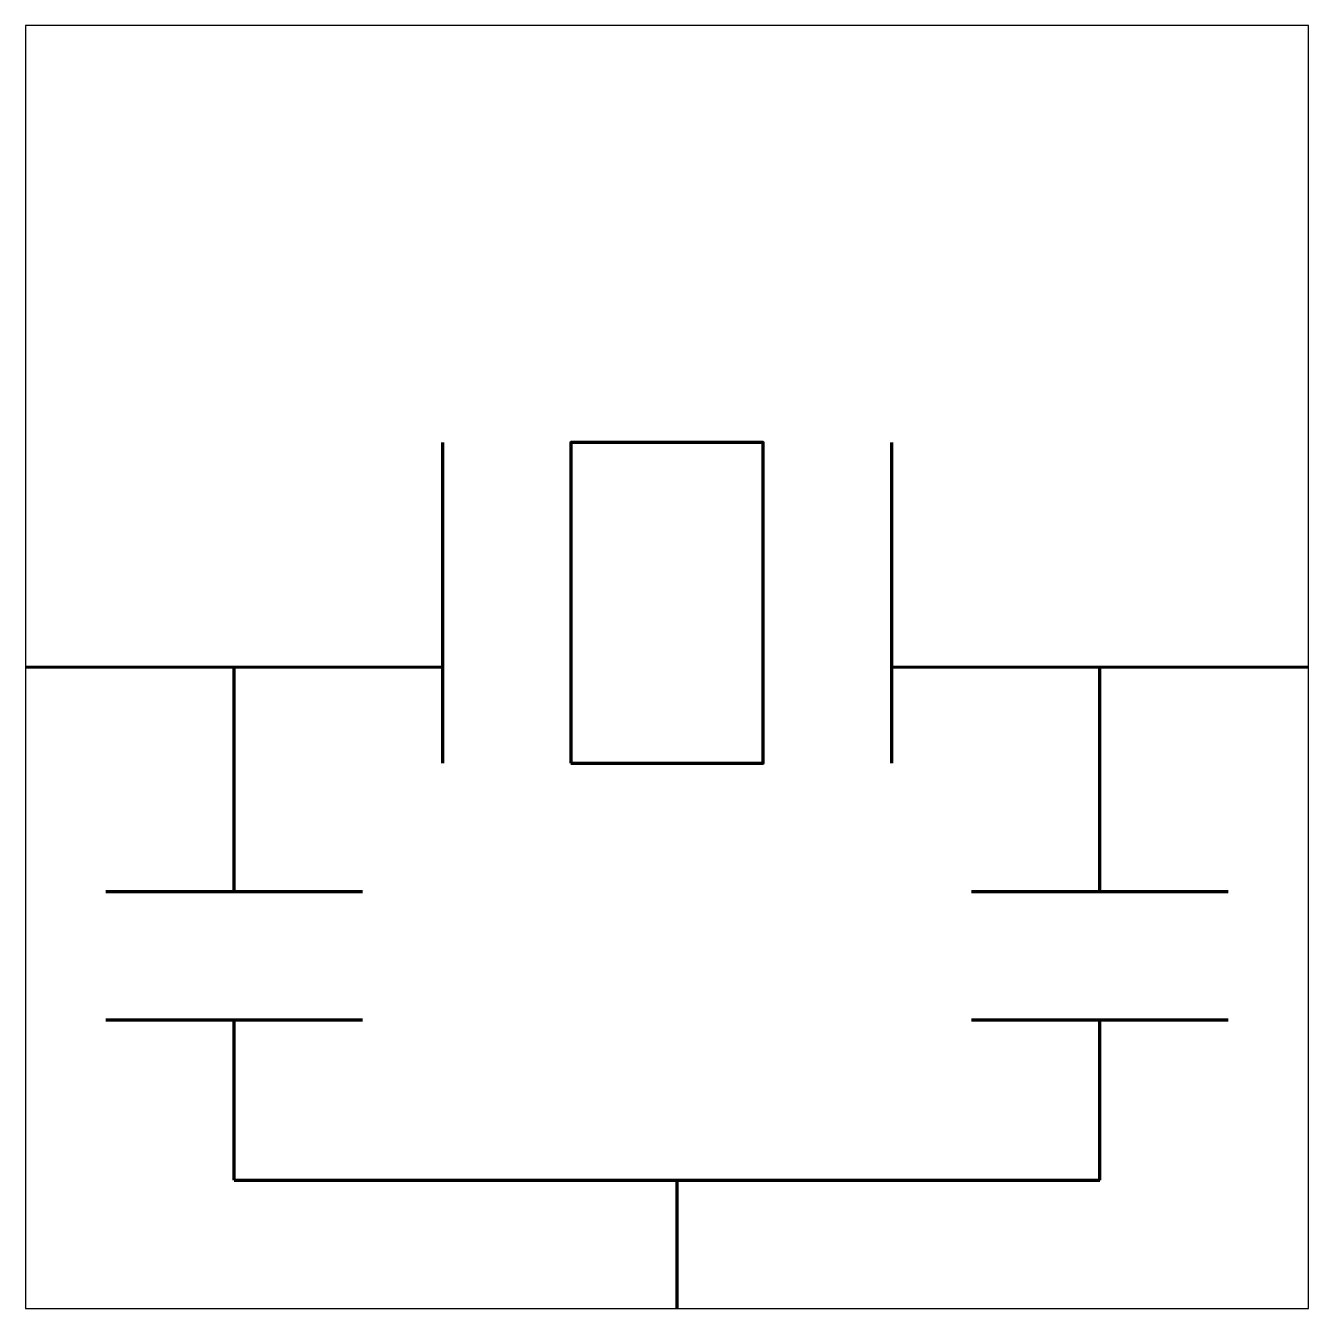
# Model space of a CAD drawing. Header units: centimetres. Extents: x -11.5 to -9.5, y -15.85 to -13.85.
import ezdxf

# ---------------------------------------------------------------- set-up
doc = ezdxf.new("R2010")
doc.units = ezdxf.units.CM
doc.header["$MEASUREMENT"] = 0
doc.layers.add('Layer 1', color=7, linetype='Continuous')

msp = doc.modelspace()

# ---------------------------------------------------------------- linework, layer by layer
at = {"layer": 'Layer 1', "color": 250, "lineweight": 100}
msp.add_lwpolyline([(-10.65001, -15.00001), (-10.35001, -15.00001), (-10.35001, -14.50001), (-10.65001, -14.50001), (-10.65001, -15.00001)], close=True, dxfattribs=at)
at = {"layer": 'Layer 1', "color": 7}
msp.add_open_spline([(-11.5, -13.85), (-11.5, -13.85), (-9.5, -13.85), (-9.5, -13.85), (-9.5, -13.85), (-9.5, -13.85), (-9.5, -15.85), (-9.5, -15.85), (-9.5, -15.85), (-9.5, -15.85), (-11.5, -15.85), (-11.5, -15.85), (-11.5, -15.85), (-11.5, -15.85), (-11.5, -13.85), (-11.5, -13.85)], degree=3, knots=[0, 0, 0, 0, 0.25, 0.25, 0.25, 0.25, 0.5, 0.5, 0.5, 0.5, 0.75, 0.75, 0.75, 0.75, 1, 1, 1, 1], dxfattribs=at)
at = {"layer": 'Layer 1', "color": 250, "lineweight": 106}
for points in [[(-10.85001, -14.5), (-10.85001, -14.5), (-10.85001, -15), (-10.85001, -15)], [(-10.15001, -14.5), (-10.15001, -14.5), (-10.15001, -15), (-10.15001, -15)], [(-11.5, -14.85), (-11.5, -14.85), (-10.85001, -14.84998), (-10.85001, -14.84998)], [(-11.175, -15.19998), (-11.175, -15.19998), (-11.17502, -14.84999), (-11.17502, -14.84999)], [(-10.15, -14.85), (-10.15, -14.85), (-9.50001, -14.84998), (-9.50001, -14.84998)], [(-9.825, -15.19998), (-9.825, -15.19998), (-9.82502, -14.84999), (-9.82502, -14.84999)], [(-11.375, -15.19998), (-11.375, -15.19998), (-10.975, -15.19998), (-10.975, -15.19998)], [(-10.025, -15.19998), (-10.025, -15.19998), (-9.625, -15.19998), (-9.625, -15.19998)], [(-11.375, -15.39998), (-11.375, -15.39998), (-10.975, -15.39998), (-10.975, -15.39998)], [(-11.175, -15.64998), (-11.175, -15.64998), (-11.17502, -15.39999), (-11.17502, -15.39999)], [(-10.025, -15.39998), (-10.025, -15.39998), (-9.625, -15.39998), (-9.625, -15.39998)], [(-9.825, -15.64998), (-9.825, -15.64998), (-9.82502, -15.39999), (-9.82502, -15.39999)], [(-11.175, -15.64998), (-11.175, -15.64998), (-9.82501, -15.64998), (-9.82501, -15.64998)], [(-10.48407, -15.85), (-10.48407, -15.85), (-10.48407, -15.64998), (-10.48407, -15.64998)]]:
    msp.add_open_spline(points, degree=3, dxfattribs=at)

doc.saveas('drawing.dxf')
